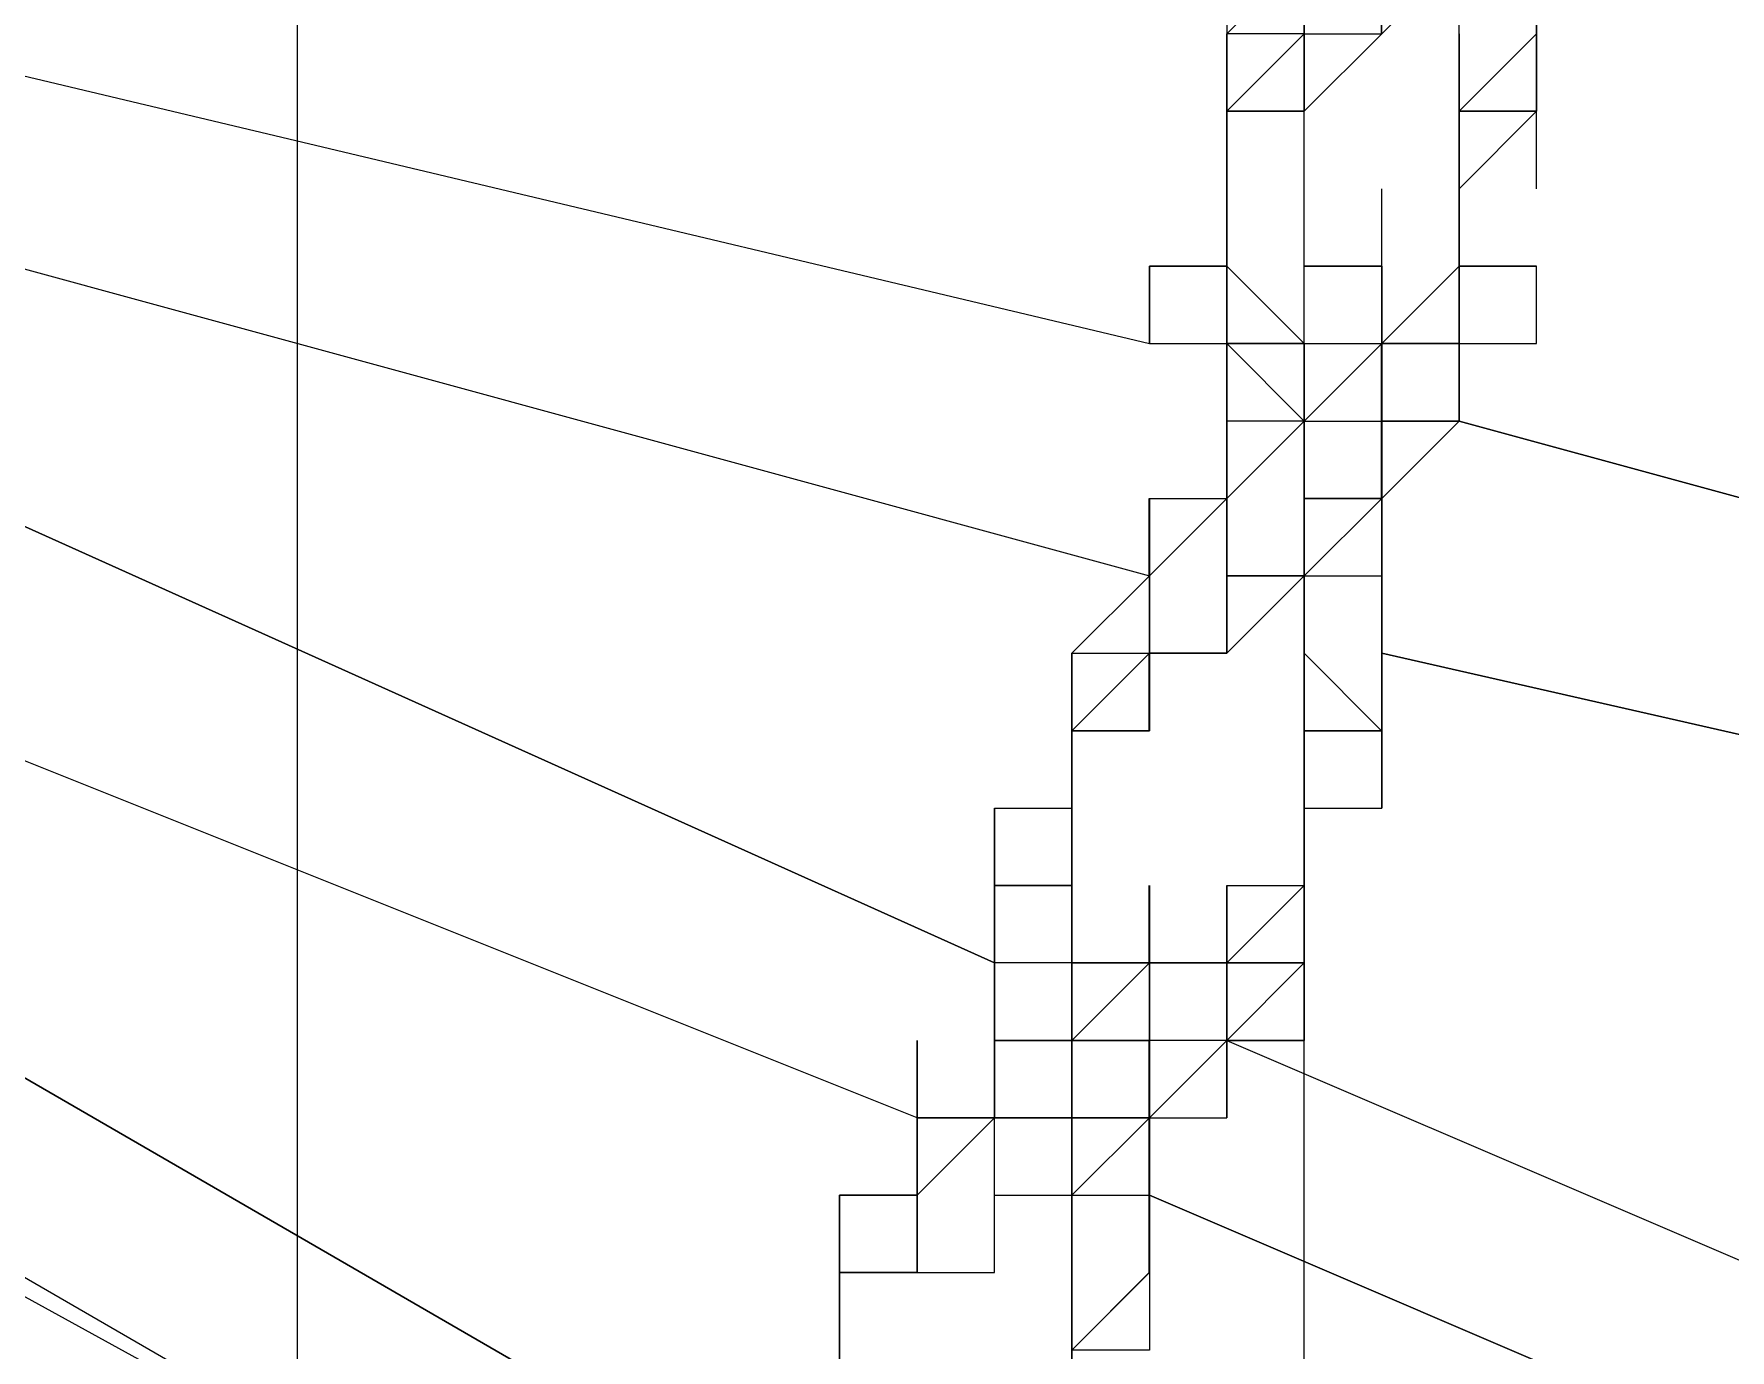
# Model space of a CAD drawing. Header units: inches. Extents: x 3324238 to 135265466, y -1036581 to 20094598.
# Drawn here: x 3353775.416 to 3353777.181, y -519271.089 to -519269.719 of the extents above; entities that cross this region are included whole.
import ezdxf

# ---------------------------------------------------------------- set-up
doc = ezdxf.new("R2010")
doc.units = ezdxf.units.IN
doc.header["$MEASUREMENT"] = 0
doc.layers.add('PDF_Geometry', color=7, linetype='Continuous')

msp = doc.modelspace()

# ---------------------------------------------------------------- linework, layer by layer
at = {"layer": 'PDF_Geometry', "color": 32, "lineweight": 13, "true_color": 0xdd6e00}
for points in [[(3353775.69, -519332.0817), (3353775.69, -519269.1555)], [(3353776.7374, -519332.0817), (3353776.7374, -519269.1555)]]:
    msp.add_lwpolyline(points, dxfattribs=at)
at = {"layer": 'PDF_Geometry', "lineweight": 25}
for points in [[(3353776.7374, -519269.7195), (3353776.7374, -519269.6389), (3353774.9648, -519269.3972)], [(3353776.818, -519269.7195), (3353776.818, -519269.6389), (3353776.818, -519269.5583), (3353776.818, -519269.6389), (3353776.818, -519269.5583), (3353776.818, -519269.6389), (3353776.818, -519269.5583), (3353776.818, -519269.4777), (3353776.818, -519269.3972), (3353776.818, -519269.4777), (3353776.818, -519269.3972), (3353776.818, -519269.4777), (3353776.818, -519269.5583), (3353776.818, -519269.4777), (3353776.818, -519269.3972)], [(3353776.8985, -519269.7195), (3353776.8985, -519269.6389), (3353776.818, -519269.6389), (3353776.8985, -519269.6389), (3353776.8985, -519269.5583), (3353776.8985, -519269.4777), (3353776.8985, -519269.3972), (3353776.8985, -519269.4777), (3353776.8985, -519269.5583), (3353776.8985, -519269.6389), (3353776.8985, -519269.5583), (3353776.9791, -519269.5583), (3353776.9791, -519269.6389), (3353778.8322, -519269.8806)], [(3353776.9791, -519269.8806), (3353776.9791, -519269.8), (3353776.9791, -519269.7195), (3353776.8985, -519269.8), (3353776.8985, -519269.7195), (3353776.8985, -519269.8), (3353776.8985, -519269.7195), (3353776.8985, -519269.8), (3353776.8985, -519269.7195), (3353776.8985, -519269.8), (3353776.8985, -519269.7195), (3353776.8985, -519269.8), (3353776.9791, -519269.7195), (3353776.9791, -519269.6389), (3353776.9791, -519269.5583), (3353776.9791, -519269.6389), (3353776.9791, -519269.7195), (3353776.9791, -519269.6389), (3353776.9791, -519269.7195)], [(3353774.8037, -519269.6389), (3353774.8037, -519269.7195), (3353774.8037, -519269.8), (3353774.8037, -519269.7195), (3353774.8842, -519269.7195), (3353774.8842, -519269.6389), (3353776.5763, -519270.0418), (3353776.6568, -519270.0418), (3353776.6568, -519270.1223), (3353776.6568, -519270.2029), (3353776.6568, -519270.1223), (3353776.6568, -519270.2029)], [(3353774.8842, -519269.6389), (3353776.5763, -519270.0418), (3353776.6568, -519270.0418), (3353776.6568, -519270.1223), (3353776.6568, -519270.0418), (3353776.6568, -519270.1223), (3353776.6568, -519270.0417), (3353776.6568, -519269.9612), (3353776.6568, -519269.8806)], [(3353776.7374, -519269.8), (3353776.7374, -519269.7195), (3353776.818, -519269.7195), (3353776.818, -519269.6389), (3353776.7374, -519269.6389), (3353776.7374, -519269.7195), (3353776.7374, -519269.8), (3353776.6568, -519269.8), (3353776.6568, -519269.8806), (3353776.6568, -519269.8), (3353776.6568, -519269.8806), (3353776.6568, -519269.8), (3353776.6568, -519269.7195), (3353776.7374, -519269.6389), (3353776.7374, -519269.7195), (3353776.6568, -519269.8), (3353776.6568, -519269.7195), (3353776.6568, -519269.8), (3353776.6568, -519269.8806)], [(3353776.6568, -519269.6389), (3353776.6568, -519269.7195), (3353776.6568, -519269.8), (3353776.6568, -519269.8806), (3353776.6568, -519269.8), (3353776.7374, -519269.8), (3353776.6568, -519269.8), (3353776.6568, -519269.7195), (3353776.6568, -519269.8), (3353776.6568, -519269.7195), (3353776.6568, -519269.8), (3353776.6568, -519269.7195)], [(3353776.8985, -519269.6389), (3353776.818, -519269.7195), (3353776.7374, -519269.8), (3353776.7374, -519269.7195), (3353776.7374, -519269.6389)], [(3353776.7374, -519269.6389), (3353776.7374, -519269.7195)], [(3353776.8179, -519269.7195), (3353776.8179, -519269.6389)], [(3353776.9791, -519269.6389), (3353776.9791, -519269.7195), (3353776.9791, -519269.8), (3353776.8985, -519269.8806), (3353776.8985, -519269.8), (3353776.8985, -519269.8806), (3353776.8985, -519269.8), (3353776.8985, -519269.8806), (3353776.8985, -519269.8), (3353776.8985, -519269.8806)], [(3353776.8985, -519269.7195), (3353776.8985, -519269.6389)], [(3353776.8985, -519269.7195), (3353776.8985, -519269.6389)], [(3353776.818, -519270.2835), (3353776.818, -519270.364), (3353776.818, -519270.2835), (3353776.818, -519270.2029), (3353776.818, -519270.2835), (3353776.818, -519270.2029), (3353776.818, -519270.1223), (3353776.818, -519270.2029), (3353776.818, -519270.2835), (3353776.818, -519270.2029), (3353776.818, -519270.2835), (3353776.818, -519270.364), (3353776.818, -519270.4446), (3353776.818, -519270.364), (3353776.818, -519270.2835), (3353776.818, -519270.2029), (3353776.818, -519270.1223), (3353776.818, -519270.0418), (3353776.818, -519270.1223), (3353776.818, -519270.2029), (3353776.7374, -519270.2835), (3353776.7374, -519270.2029), (3353776.7374, -519270.2835), (3353776.7374, -519270.2029), (3353776.7374, -519270.2835), (3353776.7374, -519270.2029), (3353776.7374, -519270.2835), (3353776.7374, -519270.2029), (3353776.7374, -519270.2835), (3353776.7374, -519270.2029), (3353776.7374, -519270.2835), (3353776.7374, -519270.2029), (3353776.7374, -519270.1223), (3353776.7374, -519270.2029), (3353776.7374, -519270.1223), (3353776.818, -519270.1223), (3353776.818, -519270.2029), (3353776.818, -519270.1223), (3353776.818, -519270.2029), (3353776.7374, -519270.2029), (3353776.7374, -519270.1223), (3353776.7374, -519270.0418), (3353776.7374, -519270.1223), (3353776.7374, -519270.0418), (3353776.7374, -519269.9612), (3353776.818, -519269.9612), (3353776.818, -519270.0418), (3353776.818, -519269.9612), (3353776.7374, -519269.9612), (3353776.7374, -519269.8806), (3353776.7374, -519269.8), (3353776.7374, -519269.7195), (3353776.6568, -519269.7195), (3353776.6568, -519269.8), (3353776.6568, -519269.8806), (3353776.6568, -519269.8), (3353776.6568, -519269.8806), (3353776.6568, -519269.9612), (3353776.6568, -519270.0418), (3353776.6568, -519269.9612), (3353776.6568, -519270.0418), (3353776.6568, -519269.9612), (3353776.6568, -519270.0418), (3353776.6568, -519269.9612), (3353776.6568, -519269.8806), (3353776.6568, -519269.8), (3353776.6568, -519269.8806), (3353776.6568, -519269.8), (3353776.6568, -519269.8806), (3353776.6568, -519269.8), (3353776.6568, -519269.8806), (3353776.6568, -519269.9612), (3353776.6568, -519269.8806), (3353776.6568, -519269.9612), (3353776.6568, -519269.8806), (3353776.6568, -519269.9612), (3353776.6568, -519269.8806), (3353776.6568, -519269.9612), (3353776.6568, -519269.8806), (3353776.6568, -519269.9612), (3353776.6568, -519269.8806), (3353776.6568, -519269.9612), (3353776.6568, -519269.8806), (3353776.6568, -519269.9612), (3353776.6568, -519270.0418), (3353776.6568, -519269.9612), (3353776.6568, -519270.0418), (3353776.7374, -519270.0418), (3353776.7374, -519270.1223), (3353776.7374, -519270.0418), (3353776.7374, -519270.1223), (3353776.7374, -519270.0418), (3353776.7374, -519270.1223), (3353776.7374, -519270.0418), (3353776.7374, -519270.1223), (3353776.7374, -519270.0418), (3353776.7374, -519270.1223), (3353776.6568, -519270.0418), (3353776.6568, -519270.1223), (3353776.6568, -519270.2029), (3353776.6568, -519270.2835), (3353776.6568, -519270.2029), (3353776.6568, -519270.2835), (3353776.6568, -519270.2029), (3353776.6568, -519270.1223)], [(3353776.7374, -519269.8), (3353776.7374, -519269.7195)], [(3353776.7374, -519269.8), (3353776.7374, -519269.7195)], [(3353776.8985, -519269.8), (3353776.8985, -519269.7195)], [(3353776.9791, -519269.8), (3353776.9791, -519269.7195)], [(3353774.8037, -519269.8), (3353776.5763, -519270.2835), (3353776.5763, -519270.2029), (3353776.5763, -519270.2835), (3353776.5763, -519270.2029), (3353776.5763, -519270.2835), (3353776.5763, -519270.2029), (3353776.5763, -519270.2835), (3353776.5763, -519270.2029), (3353776.5763, -519270.2835), (3353776.5763, -519270.364), (3353776.5763, -519270.2835), (3353776.6568, -519270.2029), (3353776.7374, -519270.1223), (3353776.6568, -519270.1223), (3353776.6568, -519270.0418), (3353776.6568, -519269.9612), (3353776.6568, -519269.8806), (3353776.6568, -519269.9612), (3353776.6568, -519270.0418), (3353776.7374, -519270.0418), (3353776.7374, -519270.1223), (3353776.7374, -519270.0418), (3353776.7374, -519270.1223), (3353776.7374, -519270.0418), (3353776.7374, -519270.1223), (3353776.7374, -519270.0418), (3353776.7374, -519270.1223), (3353776.7374, -519270.0418), (3353776.7374, -519270.1223), (3353776.7374, -519270.0418)], [(3353776.6568, -519269.8), (3353776.7374, -519269.8), (3353776.6568, -519269.8)], [(3353776.7374, -519269.8806), (3353776.7374, -519269.8)], [(3353776.8985, -519269.8806), (3353776.8985, -519269.8)], [(3353776.8985, -519269.8806), (3353776.8985, -519269.8)], [(3353776.9791, -519269.8), (3353776.8985, -519269.8), (3353776.9791, -519269.8)], [(3353776.8985, -519269.8), (3353776.8985, -519269.8806)], [(3353776.8985, -519269.8806), (3353776.8985, -519269.8)], [(3353776.8985, -519269.8806), (3353776.8985, -519269.8)], [(3353776.8985, -519269.8806), (3353776.8985, -519269.8)], [(3353776.8985, -519269.8806), (3353776.8985, -519269.8)], [(3353776.6568, -519269.8806), (3353776.6568, -519269.9612), (3353776.6568, -519269.8806)], [(3353776.6568, -519270.364), (3353776.6568, -519270.2835), (3353776.7374, -519270.2835), (3353776.7374, -519270.2029), (3353776.7374, -519270.2835), (3353776.7374, -519270.2029), (3353776.7374, -519270.2835), (3353776.7374, -519270.2029), (3353776.7374, -519270.2835), (3353776.7374, -519270.2029), (3353776.7374, -519270.2835), (3353776.7374, -519270.2029), (3353776.7374, -519270.2835), (3353776.7374, -519270.2029), (3353776.7374, -519270.1223), (3353776.7374, -519270.0418), (3353776.818, -519270.0418), (3353776.818, -519269.9612), (3353776.818, -519269.8806)], [(3353776.6568, -519270.0418), (3353776.6568, -519269.9612), (3353776.6568, -519269.8806)], [(3353776.7374, -519269.9612), (3353776.7374, -519269.8806)], [(3353776.8985, -519270.1223), (3353776.8985, -519270.0418), (3353776.8985, -519269.9612), (3353776.8985, -519269.8806)], [(3353776.8985, -519269.9612), (3353776.8985, -519269.8806)], [(3353776.8985, -519269.8806), (3353776.8985, -519269.9612), (3353776.8985, -519269.8806)], [(3353776.8985, -519269.9612), (3353776.8985, -519269.8806)], [(3353776.8985, -519269.9612), (3353776.8985, -519269.8806)], [(3353776.8985, -519269.9612), (3353776.8985, -519269.8806)], [(3353776.8985, -519269.9612), (3353776.8985, -519269.8806)], [(3353776.8985, -519269.9612), (3353776.8985, -519269.8806)], [(3353776.8985, -519269.9612), (3353776.8985, -519269.8806)], [(3353776.8985, -519269.9612), (3353776.8985, -519269.8806)], [(3353776.5763, -519270.8475), (3353776.5763, -519270.7669), (3353776.4957, -519270.7669), (3353776.4957, -519270.6863), (3353776.4957, -519270.6058), (3353776.4957, -519270.6863), (3353776.4957, -519270.7669), (3353776.4957, -519270.6863), (3353776.4151, -519270.6863), (3353774.8037, -519269.9612)], [(3353774.8037, -519269.9612), (3353776.4151, -519270.6863), (3353776.4151, -519270.6058), (3353776.4151, -519270.6863), (3353776.4151, -519270.6058), (3353776.4151, -519270.6863), (3353776.4151, -519270.7669), (3353776.4957, -519270.7669), (3353776.4957, -519270.6863), (3353776.4957, -519270.7669), (3353776.4957, -519270.6863), (3353776.4957, -519270.6058), (3353776.4957, -519270.6863), (3353776.5763, -519270.6863), (3353776.5763, -519270.7669), (3353776.5763, -519270.6863), (3353776.5763, -519270.7669), (3353776.5763, -519270.6863), (3353776.5763, -519270.6058), (3353776.5763, -519270.6863), (3353776.5763, -519270.7669), (3353776.5763, -519270.6863), (3353776.5763, -519270.7669), (3353776.5763, -519270.6863), (3353776.4957, -519270.6863), (3353776.4957, -519270.6058), (3353776.4957, -519270.5252)], [(3353776.5763, -519269.9612), (3353776.6568, -519269.9612), (3353776.5763, -519269.9612), (3353776.6568, -519269.9612)], [(3353776.5763, -519269.9612), (3353776.6568, -519269.9612)], [(3353776.6568, -519270.1223), (3353776.6568, -519270.0418), (3353776.6568, -519269.9612)], [(3353776.6568, -519270.0418), (3353776.6568, -519269.9612)], [(3353776.7374, -519270.0418), (3353776.7374, -519269.9612)], [(3353776.7374, -519270.0418), (3353776.7374, -519269.9612)], [(3353776.7374, -519270.0418), (3353776.7374, -519269.9612)], [(3353776.818, -519270.0418), (3353776.818, -519269.9612)], [(3353776.8985, -519270.0418), (3353776.8985, -519269.9612)], [(3353776.8985, -519270.0418), (3353776.8985, -519269.9612)], [(3353776.8985, -519270.0418), (3353776.8985, -519269.9612)], [(3353776.8985, -519269.9612), (3353776.8985, -519270.0418)], [(3353776.6568, -519270.0417), (3353776.7374, -519270.1223)], [(3353776.6568, -519270.1223), (3353776.6568, -519270.0417)], [(3353776.6568, -519270.2029), (3353776.6568, -519270.1223), (3353776.6568, -519270.0418)], [(3353776.7374, -519270.1223), (3353776.7374, -519270.0417)], [(3353776.7374, -519270.1223), (3353776.818, -519270.0418)], [(3353776.7374, -519270.1223), (3353776.7374, -519270.0418)], [(3353776.7374, -519270.1223), (3353776.7374, -519270.0418)], [(3353776.818, -519270.0418), (3353776.818, -519270.1223), (3353776.818, -519270.2029), (3353776.818, -519270.2835), (3353776.818, -519270.364), (3353776.818, -519270.4446), (3353776.7374, -519270.4446), (3353776.818, -519270.4446), (3353776.818, -519270.5252)], [(3353776.7374, -519270.0418), (3353776.7374, -519270.1223)], [(3353776.7374, -519270.0418), (3353776.7374, -519270.1223)], [(3353776.7374, -519270.0418), (3353776.7374, -519270.1223)], [(3353776.7374, -519270.1223), (3353776.7374, -519270.0418)], [(3353776.7374, -519270.1223), (3353776.7374, -519270.0418)], [(3353776.7374, -519270.1223), (3353776.7374, -519270.0418)], [(3353776.7374, -519270.1223), (3353776.7374, -519270.0418)], [(3353776.7374, -519270.1223), (3353776.818, -519270.0418)], [(3353776.7374, -519270.1223), (3353776.7374, -519270.0418)], [(3353776.7374, -519270.1223), (3353776.7374, -519270.0418)], [(3353776.7374, -519270.1223), (3353776.7374, -519270.0418)], [(3353776.7374, -519270.1223), (3353776.7374, -519270.0418)], [(3353776.8179, -519270.2029), (3353776.8179, -519270.1223), (3353776.8179, -519270.0417)], [(3353776.818, -519270.1223), (3353776.818, -519270.0418)], [(3353776.818, -519270.1223), (3353776.818, -519270.0418)], [(3353776.818, -519270.1223), (3353776.818, -519270.0418)], [(3353776.818, -519270.1223), (3353776.818, -519270.0418)], [(3353776.818, -519270.0418), (3353776.8985, -519270.0418)], [(3353776.8985, -519270.1223), (3353776.8985, -519270.0417)], [(3353776.8985, -519270.1223), (3353776.8985, -519270.0418), (3353776.8985, -519270.1223)], [(3353776.8985, -519270.1223), (3353776.8985, -519270.0418)], [(3353776.4957, -519270.8475), (3353776.4957, -519270.7669), (3353776.4957, -519270.8475), (3353776.4957, -519270.928), (3353776.5763, -519270.928), (3353776.5763, -519270.8475), (3353776.5763, -519270.928), (3353776.5763, -519270.8475), (3353776.5763, -519270.928), (3353778.2682, -519271.6532), (3353776.5763, -519270.928), (3353776.5763, -519270.8475), (3353776.5763, -519270.7669), (3353776.5763, -519270.6863), (3353776.4957, -519270.6863), (3353776.4957, -519270.7669), (3353776.4151, -519270.7669), (3353776.4151, -519270.8475), (3353776.4151, -519270.7669), (3353776.4151, -519270.8475), (3353776.4151, -519270.7669), (3353776.4151, -519270.8475), (3353776.4151, -519270.7669), (3353776.4151, -519270.6863), (3353776.4151, -519270.6058), (3353776.4151, -519270.5252), (3353776.4151, -519270.6058), (3353776.4151, -519270.5252), (3353776.4957, -519270.5252), (3353776.4957, -519270.6058), (3353776.4957, -519270.5252), (3353776.4957, -519270.6058), (3353776.4957, -519270.5252), (3353776.4957, -519270.6058), (3353776.4957, -519270.5252), (3353776.4957, -519270.6058), (3353776.4957, -519270.5252), (3353776.4957, -519270.6058), (3353776.4957, -519270.5252), (3353776.4957, -519270.4446), (3353776.4957, -519270.364), (3353776.5763, -519270.364), (3353776.6568, -519270.364), (3353776.7374, -519270.2835), (3353776.7374, -519270.2029), (3353776.818, -519270.2029), (3353776.818, -519270.1223)], [(3353776.6568, -519270.2029), (3353776.6568, -519270.1223)], [(3353776.6568, -519270.2029), (3353776.6568, -519270.1223)], [(3353776.6568, -519270.2029), (3353776.6568, -519270.1223)], [(3353776.6568, -519270.1223), (3353776.6568, -519270.2029)], [(3353776.6568, -519270.2029), (3353776.6568, -519270.1223)], [(3353776.6568, -519270.2029), (3353776.6568, -519270.1223)], [(3353776.7374, -519270.2835), (3353776.7374, -519270.2029), (3353776.7374, -519270.1223)], [(3353776.7374, -519270.2029), (3353776.7374, -519270.1223)], [(3353776.7374, -519270.2029), (3353776.7374, -519270.1223)], [(3353776.7374, -519270.2029), (3353776.7374, -519270.1223)], [(3353776.7374, -519270.2029), (3353776.7374, -519270.1223)], [(3353776.7374, -519270.2029), (3353776.7374, -519270.1223)], [(3353776.8179, -519270.2029), (3353776.8179, -519270.1223)], [(3353776.8179, -519270.2029), (3353776.8179, -519270.1223)], [(3353776.8179, -519270.2029), (3353776.8179, -519270.1223)], [(3353776.8985, -519270.1223), (3353776.818, -519270.1223), (3353776.8985, -519270.1223)], [(3353776.818, -519270.2029), (3353776.818, -519270.1223)], [(3353778.5905, -519270.7669), (3353778.5905, -519270.6863), (3353778.6711, -519270.6863), (3353778.6711, -519270.6058), (3353776.8985, -519270.1223), (3353778.6711, -519270.6057)], [(3353776.3345, -519270.8475), (3353776.4151, -519270.8475), (3353776.3345, -519270.8475), (3353774.7231, -519270.2029)], [(3353776.7374, -519270.2029), (3353776.7374, -519270.2835), (3353776.7374, -519270.364), (3353776.7374, -519270.4446), (3353776.7374, -519270.364), (3353776.7374, -519270.4446), (3353776.7374, -519270.5252), (3353776.7374, -519270.6058), (3353776.7374, -519270.5252), (3353776.7374, -519270.6058), (3353776.7374, -519270.6863), (3353776.7374, -519270.6058), (3353776.7374, -519270.6863), (3353776.7374, -519270.6058), (3353776.7374, -519270.6863), (3353776.6568, -519270.6863), (3353776.5763, -519270.6863), (3353776.6568, -519270.6863), (3353776.7374, -519270.6863), (3353776.7374, -519270.7669), (3353776.6568, -519270.7669), (3353776.5763, -519270.7669), (3353776.4957, -519270.7669), (3353776.4957, -519270.6863), (3353776.4957, -519270.6058), (3353776.4151, -519270.6058), (3353776.4957, -519270.6058), (3353776.4957, -519270.6863), (3353776.4957, -519270.7669), (3353776.4957, -519270.6863), (3353776.4957, -519270.7669), (3353776.4957, -519270.8475), (3353776.4957, -519270.928), (3353776.4957, -519270.8475), (3353776.4957, -519270.7669), (3353776.5763, -519270.6863), (3353776.5763, -519270.7669), (3353776.5763, -519270.8475), (3353776.6568, -519270.7669), (3353776.6568, -519270.6863), (3353776.6568, -519270.7669), (3353776.6568, -519270.6863), (3353776.6568, -519270.7669), (3353776.6568, -519270.6863), (3353776.6568, -519270.6058), (3353776.6568, -519270.6863), (3353776.6568, -519270.7669), (3353778.3488, -519271.492)], [(3353776.5762, -519270.2835), (3353776.5762, -519270.2029), (3353776.6568, -519270.2029)], [(3353776.5762, -519270.2835), (3353776.5762, -519270.2029)], [(3353776.5762, -519270.2835), (3353776.5762, -519270.2029)], [(3353776.5762, -519270.2835), (3353776.5762, -519270.2029)], [(3353776.7374, -519270.6058), (3353776.7374, -519270.5252), (3353776.7374, -519270.4446), (3353776.7374, -519270.364), (3353776.7374, -519270.2835), (3353776.7374, -519270.2029)], [(3353776.7374, -519270.2835), (3353776.7374, -519270.2029)], [(3353776.7374, -519270.2835), (3353776.7374, -519270.2029)], [(3353776.7374, -519270.2835), (3353776.7374, -519270.2029)], [(3353776.7374, -519270.2029), (3353776.7374, -519270.2835)], [(3353776.7374, -519270.2835), (3353776.7374, -519270.2029), (3353776.7374, -519270.2835)], [(3353776.7374, -519270.2835), (3353776.7374, -519270.2029)], [(3353776.7374, -519270.2835), (3353776.7374, -519270.2029)], [(3353776.818, -519270.2029), (3353776.818, -519270.2835), (3353776.818, -519270.2029)], [(3353776.818, -519270.4446), (3353776.818, -519270.364), (3353776.818, -519270.2835), (3353776.818, -519270.2029)], [(3353776.5763, -519270.364), (3353776.5763, -519270.2835), (3353776.4957, -519270.364)], [(3353776.6568, -519270.364), (3353776.6568, -519270.2835)], [(3353776.7374, -519270.2835), (3353776.6568, -519270.2835)], [(3353776.6568, -519270.364), (3353776.6568, -519270.2835)], [(3353776.7374, -519270.4446), (3353776.7374, -519270.5252), (3353776.818, -519270.5252), (3353776.818, -519270.4446), (3353776.818, -519270.364), (3353776.818, -519270.2835), (3353776.818, -519270.364), (3353776.818, -519270.4446), (3353776.818, -519270.364), (3353776.818, -519270.4446), (3353776.7374, -519270.4446), (3353776.7374, -519270.5252), (3353776.7374, -519270.6058), (3353776.7374, -519270.5252), (3353776.7374, -519270.4446), (3353776.7374, -519270.364), (3353776.7374, -519270.4446), (3353776.7374, -519270.364), (3353776.7374, -519270.2835), (3353776.8179, -519270.2835)], [(3353776.7374, -519270.364), (3353776.7374, -519270.2835), (3353776.7374, -519270.364)], [(3353776.818, -519270.2835), (3353776.818, -519270.364)], [(3353774.6425, -519270.364), (3353776.1734, -519271.2503), (3353774.6425, -519270.364)], [(3353776.5763, -519270.364), (3353776.4957, -519270.4446), (3353776.4957, -519270.364), (3353776.5763, -519270.364), (3353776.5763, -519270.4446), (3353776.4957, -519270.4446), (3353776.5763, -519270.4446)], [(3353776.4957, -519270.4446), (3353776.4957, -519270.364)], [(3353776.5762, -519270.4446), (3353776.5762, -519270.364)], [(3353776.5762, -519270.4446), (3353776.5762, -519270.364)], [(3353776.5763, -519270.4446), (3353776.5763, -519270.364)], [(3353776.5763, -519270.364), (3353776.6568, -519270.364), (3353776.5763, -519270.364)], [(3353776.7374, -519270.4446), (3353776.7374, -519270.364)], [(3353776.7374, -519270.4446), (3353776.7374, -519270.364)], [(3353776.8179, -519270.4446), (3353776.7374, -519270.364)], [(3353776.818, -519270.364), (3353778.5905, -519270.7669), (3353776.818, -519270.364)], [(3353776.4957, -519270.5252), (3353776.4957, -519270.4446)], [(3353776.4957, -519270.5252), (3353776.4957, -519270.4446)], [(3353776.4957, -519270.5252), (3353776.4957, -519270.4446)], [(3353776.4957, -519270.4446), (3353776.4957, -519270.5252)], [(3353776.4957, -519270.4446), (3353776.5763, -519270.4446)], [(3353776.4957, -519270.4446), (3353776.4957, -519270.5252)], [(3353776.4957, -519270.5252), (3353776.4957, -519270.4446)], [(3353776.7374, -519270.5252), (3353776.7374, -519270.4446), (3353776.818, -519270.4446), (3353776.7374, -519270.4446), (3353776.7374, -519270.5252), (3353776.7374, -519270.6058), (3353776.6568, -519270.6863), (3353776.6568, -519270.7669), (3353776.6568, -519270.6863), (3353776.6568, -519270.6058), (3353776.6568, -519270.6863), (3353776.6568, -519270.6058), (3353776.6568, -519270.6863), (3353776.6568, -519270.6058), (3353776.7374, -519270.6058), (3353776.7374, -519270.6863), (3353776.7374, -519270.6058)], [(3353776.7374, -519270.5252), (3353776.7374, -519270.4446)], [(3353776.0122, -519271.5726), (3353776.0928, -519271.5726), (3353776.0928, -519271.492), (3353776.0928, -519271.5726), (3353776.0123, -519271.5726), (3353776.0123, -519271.492), (3353776.0123, -519271.5726), (3353776.0123, -519271.6532), (3353776.0123, -519271.5726), (3353776.0123, -519271.492), (3353776.0928, -519271.4115), (3353776.0928, -519271.3309), (3353776.0928, -519271.4115), (3353776.0928, -519271.3309), (3353776.0928, -519271.4115), (3353774.4814, -519270.5252)], [(3353776.0928, -519271.4115), (3353774.562, -519270.5252)], [(3353776.4957, -519270.6058), (3353776.4957, -519270.5252)], [(3353776.4957, -519270.6058), (3353776.4957, -519270.5252)], [(3353776.4957, -519270.6058), (3353776.4957, -519270.5252)], [(3353776.4957, -519270.6058), (3353776.4957, -519270.5252)], [(3353776.7374, -519270.6057), (3353776.7374, -519270.5252)], [(3353776.4151, -519270.6863), (3353776.4151, -519270.6057)], [(3353776.4151, -519270.6058), (3353776.4151, -519270.6863), (3353776.4151, -519270.6058)], [(3353776.4151, -519270.6863), (3353776.4151, -519270.6058)], [(3353776.4957, -519270.6863), (3353776.4957, -519270.6058)], [(3353776.5762, -519270.6863), (3353776.5762, -519270.6058)], [(3353776.5762, -519270.6863), (3353776.5762, -519270.6058)], [(3353776.5763, -519270.6058), (3353776.5763, -519270.6863), (3353776.5763, -519270.6058), (3353776.5763, -519270.6863), (3353776.6568, -519270.6863), (3353776.6568, -519270.7669), (3353776.6568, -519270.6863), (3353776.6568, -519270.7669), (3353776.6568, -519270.6863), (3353776.6568, -519270.6058), (3353776.7374, -519270.6058)], [(3353776.6568, -519270.6863), (3353776.6568, -519270.7669), (3353776.6568, -519270.6863), (3353776.6568, -519270.6058), (3353776.6568, -519270.6863), (3353776.6568, -519270.7669), (3353776.6568, -519270.8475), (3353776.6568, -519270.7669), (3353776.7374, -519270.7669), (3353776.7374, -519270.6863), (3353776.6568, -519270.7669), (3353778.3488, -519271.492)], [(3353776.6568, -519270.6058), (3353776.6568, -519270.6863)], [(3353776.7374, -519270.6058), (3353776.6568, -519270.6863), (3353776.7374, -519270.6058)], [(3353776.6568, -519270.7669), (3353776.6568, -519270.6863), (3353776.6568, -519270.6058)], [(3353776.6568, -519270.6863), (3353776.6568, -519270.6058)], [(3353776.254, -519271.0892), (3353776.254, -519271.0086), (3353776.254, -519270.928), (3353776.3345, -519270.928), (3353776.254, -519270.928), (3353776.254, -519271.0086), (3353776.254, -519271.0892), (3353776.254, -519271.0086), (3353776.3345, -519271.0086), (3353776.4151, -519271.0086), (3353776.4151, -519270.928), (3353776.4957, -519270.928), (3353776.4957, -519270.8475), (3353776.4957, -519270.928), (3353776.4957, -519270.8475), (3353776.4957, -519270.928), (3353776.4957, -519270.8475), (3353776.4957, -519270.928), (3353776.4957, -519270.8475), (3353776.4151, -519270.8475), (3353776.4151, -519270.7669), (3353776.4151, -519270.8475), (3353776.3345, -519270.928), (3353776.3345, -519270.8475), (3353776.3345, -519270.928), (3353776.3345, -519271.0086), (3353776.3345, -519270.928), (3353776.3345, -519271.0086), (3353776.4151, -519271.0086), (3353776.4151, -519270.928), (3353776.4957, -519270.928), (3353776.4957, -519270.8475), (3353776.4151, -519270.8475), (3353776.4151, -519270.7669), (3353776.4151, -519270.6863)], [(3353776.4151, -519270.8475), (3353776.4151, -519270.7669), (3353776.4151, -519270.6863)], [(3353776.4151, -519270.7669), (3353776.4151, -519270.6863)], [(3353776.4957, -519270.7669), (3353776.5763, -519270.7669), (3353776.5763, -519270.6863)], [(3353776.4957, -519270.928), (3353776.4957, -519270.8475), (3353776.4957, -519270.7669), (3353776.4957, -519270.6863)], [(3353776.5763, -519270.7669), (3353776.5763, -519270.6863)], [(3353776.5763, -519270.7669), (3353776.5763, -519270.6863)], [(3353776.6568, -519270.7669), (3353776.6568, -519270.6863)], [(3353776.6568, -519270.7669), (3353776.6568, -519270.6863)], [(3353776.3345, -519270.7669), (3353776.3345, -519270.8475), (3353776.3345, -519270.928), (3353776.3345, -519271.0086), (3353776.254, -519271.0086), (3353776.254, -519271.0892), (3353776.254, -519271.0086), (3353776.254, -519271.0892), (3353776.254, -519271.0086), (3353776.254, -519271.0892), (3353776.254, -519271.1698), (3353776.254, -519271.0892), (3353776.254, -519271.0086)], [(3353776.3345, -519270.8475), (3353776.3345, -519270.7669)], [(3353776.3345, -519270.8475), (3353776.3345, -519270.7669)], [(3353776.4151, -519270.928), (3353776.4151, -519270.8475), (3353776.4957, -519270.8475), (3353776.4957, -519270.7669), (3353776.4957, -519270.8475), (3353776.4957, -519270.928), (3353776.4957, -519271.0086), (3353776.4957, -519271.0892), (3353776.4957, -519271.0086)], [(3353776.4151, -519270.8475), (3353776.4151, -519270.7669)], [(3353776.4151, -519270.8475), (3353776.4151, -519270.7669)], [(3353776.4151, -519270.8475), (3353776.4151, -519270.7669)], [(3353776.4151, -519270.8475), (3353776.4957, -519270.8475), (3353776.4957, -519270.7669), (3353776.4151, -519270.7669)], [(3353776.4151, -519270.8475), (3353776.4151, -519270.7669)], [(3353776.4151, -519270.8475), (3353776.4151, -519270.7669)], [(3353776.4151, -519270.8475), (3353776.4151, -519270.7669)], [(3353776.4151, -519270.8475), (3353776.4151, -519270.7669)], [(3353776.4957, -519271.0892), (3353776.4957, -519271.0086), (3353776.4957, -519271.0892), (3353776.4957, -519271.0086), (3353776.4957, -519270.928), (3353776.4957, -519270.8475), (3353776.4957, -519270.7669), (3353776.4957, -519270.8475), (3353776.4957, -519270.928), (3353776.4957, -519270.8475), (3353776.4957, -519270.7669), (3353776.4957, -519270.8475), (3353776.4957, -519270.928), (3353776.4957, -519270.8475), (3353776.4957, -519270.7669), (3353776.4957, -519270.8475), (3353776.4957, -519270.928), (3353776.4957, -519270.8475), (3353776.4957, -519270.928), (3353776.5763, -519270.928), (3353776.5763, -519270.8475)], [(3353776.4957, -519270.8475), (3353776.4957, -519270.928), (3353776.4957, -519270.8475), (3353776.4957, -519270.7669)], [(3353776.4957, -519270.8475), (3353776.4957, -519270.7669)], [(3353776.4957, -519270.8475), (3353776.4957, -519270.7669)], [(3353776.5762, -519270.8475), (3353776.5762, -519270.7669)], [(3353776.5763, -519270.8475), (3353776.5763, -519270.7669)], [(3353776.5763, -519270.8475), (3353776.5763, -519270.7669)], [(3353776.5763, -519271.0086), (3353776.5763, -519270.928), (3353776.5763, -519270.8475), (3353776.5763, -519270.7669)], [(3353776.5763, -519270.8475), (3353776.5763, -519270.7669)], [(3353776.5763, -519270.8475), (3353776.5763, -519270.7669)], [(3353776.5763, -519270.8475), (3353776.5763, -519270.7669)], [(3353776.5763, -519270.8475), (3353776.5763, -519270.7669)], [(3353776.5763, -519270.8475), (3353776.6568, -519270.8475), (3353776.6568, -519270.7669)], [(3353776.5763, -519270.8475), (3353776.5763, -519270.7669)], [(3353776.5763, -519270.8475), (3353776.5763, -519270.7669)], [(3353776.6568, -519270.8475), (3353776.6568, -519270.7669)], [(3353776.6568, -519270.8475), (3353776.6568, -519270.7669)], [(3353776.6568, -519270.8475), (3353776.6568, -519270.7669)], [(3353776.3345, -519270.928), (3353776.3345, -519270.8475)], [(3353776.4957, -519270.928), (3353776.4957, -519270.8475)], [(3353776.4957, -519270.8475), (3353776.4957, -519270.928), (3353776.4957, -519270.8475)], [(3353776.5763, -519270.8475), (3353776.4957, -519270.8475), (3353776.5763, -519270.8475)], [(3353776.4957, -519270.928), (3353776.4957, -519270.8475)], [(3353776.4957, -519270.928), (3353776.5763, -519270.8475)], [(3353776.4957, -519270.928), (3353776.4957, -519270.8475)], [(3353776.4957, -519270.928), (3353776.4957, -519270.8475)], [(3353776.5762, -519270.928), (3353776.5762, -519270.8475)], [(3353776.5763, -519270.8475), (3353776.6568, -519270.8475)], [(3353776.5763, -519270.928), (3353776.5763, -519270.8475)], [(3353776.5763, -519270.928), (3353776.5763, -519270.8475)], [(3353776.5763, -519270.928), (3353776.5763, -519270.8475)], [(3353776.5763, -519270.928), (3353776.5763, -519270.8475)], [(3353776.5763, -519270.928), (3353776.5763, -519270.8475)], [(3353776.2539, -519271.0086), (3353776.2539, -519270.928)], [(3353776.254, -519270.928), (3353776.254, -519271.0086), (3353776.254, -519271.0892), (3353776.254, -519271.0086), (3353776.254, -519271.0892)], [(3353776.254, -519271.0086), (3353776.254, -519270.928)], [(3353776.4957, -519271.0086), (3353776.4957, -519271.0892), (3353776.4957, -519271.1698), (3353776.4957, -519271.0892), (3353776.5763, -519271.0086), (3353776.5763, -519270.928), (3353776.5763, -519271.0086), (3353776.5763, -519271.0892), (3353776.4957, -519271.0892), (3353776.4957, -519271.0086), (3353776.4957, -519271.0892), (3353776.4957, -519271.1698), (3353776.4957, -519271.2503), (3353776.4151, -519271.2503), (3353776.4151, -519271.3309), (3353776.4957, -519271.3309), (3353776.4957, -519271.2503), (3353776.4957, -519271.3309), (3353776.4151, -519271.3309), (3353776.4151, -519271.4115), (3353776.4151, -519271.3309), (3353776.4957, -519271.3309)], [(3353776.4957, -519271.1698), (3353776.4957, -519271.0892), (3353776.4957, -519271.0086), (3353776.4957, -519270.928)], [(3353776.4957, -519271.0086), (3353776.4957, -519270.928)], [(3353776.5762, -519271.0086), (3353776.5762, -519270.928)], [(3353776.2539, -519271.0892), (3353776.2539, -519271.0086)], [(3353776.254, -519271.0892), (3353776.254, -519271.0086)], [(3353776.254, -519271.0892), (3353776.254, -519271.0086)], [(3353776.4957, -519271.0892), (3353776.4957, -519271.0086)], [(3353776.5762, -519271.0086), (3353776.4957, -519271.0892), (3353776.4957, -519271.0086)]]:
    msp.add_lwpolyline(points, dxfattribs=at)
for points in [[(3353776.8985, -519269.8806), (3353776.8985, -519269.9612), (3353776.8985, -519270.0418), (3353776.818, -519270.0418), (3353776.8985, -519269.9612), (3353776.8985, -519269.8806), (3353776.8985, -519269.9612), (3353776.8985, -519270.0418), (3353776.9791, -519270.0418), (3353776.9791, -519269.9612), (3353776.8985, -519269.9612)], [(3353776.5763, -519269.9612), (3353776.5763, -519270.0418)], [(3353776.6568, -519269.9612), (3353776.7374, -519270.0418), (3353776.6568, -519270.0418)], [(3353776.8985, -519269.9612), (3353776.9791, -519269.9612), (3353776.8985, -519269.9612), (3353776.8985, -519270.0418), (3353776.8985, -519270.1223), (3353776.8985, -519270.0418)], [(3353776.7374, -519270.0417), (3353776.7374, -519270.1223)], [(3353776.7374, -519270.0418), (3353776.7374, -519270.1223)], [(3353776.8985, -519270.1223), (3353776.8985, -519270.0418), (3353776.8985, -519270.1223), (3353776.8985, -519270.0418), (3353776.8985, -519270.1223), (3353776.8985, -519270.0418), (3353776.8985, -519270.1223), (3353776.8985, -519270.0418), (3353776.8985, -519270.1223), (3353776.8985, -519270.0417), (3353776.8985, -519270.1223), (3353776.818, -519270.1223), (3353776.818, -519270.2029), (3353776.818, -519270.1223), (3353776.818, -519270.2029), (3353776.818, -519270.1223), (3353776.818, -519270.2029)], [(3353776.818, -519270.0418), (3353776.818, -519270.1223), (3353776.818, -519270.2029), (3353776.818, -519270.1223), (3353776.818, -519270.2029), (3353776.818, -519270.1223)], [(3353776.8985, -519270.0418), (3353776.8985, -519270.1223)], [(3353776.6568, -519270.1223), (3353776.6568, -519270.2029)], [(3353776.7374, -519270.2029), (3353776.7374, -519270.2835)], [(3353776.818, -519270.2029), (3353776.818, -519270.2835)], [(3353776.6568, -519270.2835), (3353776.6568, -519270.364)], [(3353776.4957, -519270.4446), (3353776.4957, -519270.364)], [(3353776.5762, -519270.364), (3353776.5762, -519270.4446)], [(3353776.7374, -519270.364), (3353776.7374, -519270.4446)], [(3353776.4957, -519270.4446), (3353776.4957, -519270.5252)], [(3353776.4151, -519270.5252), (3353776.4151, -519270.6058)], [(3353776.4957, -519270.5252), (3353776.4957, -519270.6057)], [(3353776.4151, -519270.6058), (3353776.4151, -519270.6863)], [(3353776.4957, -519270.6058), (3353776.4957, -519270.6863)], [(3353776.6568, -519270.6058), (3353776.6568, -519270.6863)], [(3353776.5763, -519270.7669), (3353776.5763, -519270.8475)], [(3353776.4957, -519270.8475), (3353776.4957, -519270.928)], [(3353776.5762, -519270.8475), (3353776.5762, -519270.928)], [(3353776.3345, -519270.928), (3353776.3345, -519271.0086)]]:
    msp.add_lwpolyline(points, close=True, dxfattribs=at)

doc.saveas('drawing.dxf')
